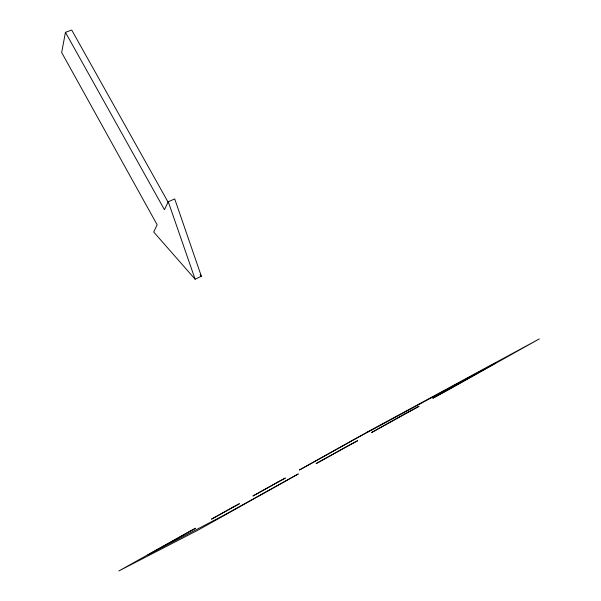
<?xml version="1.0" encoding="UTF-8"?>
<svg xmlns="http://www.w3.org/2000/svg" width="601" height="601" viewBox="0 0 601 601"><rect width="100%" height="100%" fill="white"/><g stroke="black" fill="none" stroke-linecap="round" stroke-linejoin="round"><path stroke-width="0.9" d="M65.449 32.326L61.663 52.505L157.154 224.812L153.691 231.994L195.115 279.21L201.365 276.28L174.718 198.931L168.272 201.741L164.441 209.696L65.449 32.326L71.722 30.05L168.483 202.822M200.125 274.875L201.365 276.28M168.272 201.741L195.115 279.21M189.796 531.292L118.863 570.95L198.458 529.887L298.299 473.941L223.482 515.493L147.906 554.888L195.543 528.256L189.796 531.292M232.79 507.259L211.462 519.181L239.446 503.706L232.79 507.259M277.82 482.085L252.923 496.005L285.392 478.02L277.82 482.085M368.045 431.646L299.411 470.012L356.385 438.324L495.307 363.229L432.795 398.245L448.151 389.981L539.337 338.889L368.045 431.646M344.689 447.602L316.118 463.604L357.708 440.661L344.689 447.602M404.42 414.142L371.486 432.592L419.047 406.291L404.42 414.142"/></g></svg>
